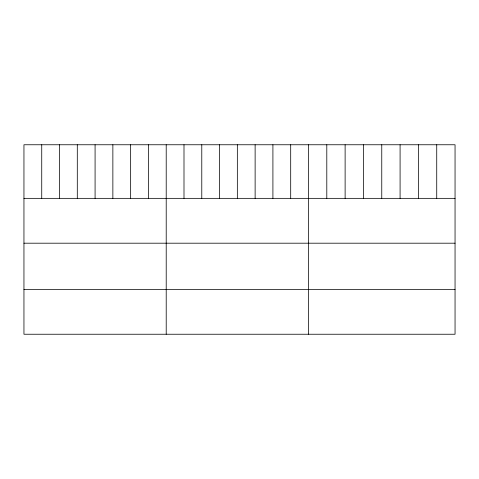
<?xml version="1.0" encoding="UTF-8"?>
<svg xmlns="http://www.w3.org/2000/svg" width="479" height="479" viewBox="0 0 479 479"><rect width="100%" height="100%" fill="white"/><g stroke="black" fill="none" stroke-linecap="round" stroke-linejoin="round"><path stroke-width="0.72" d="M455.05 198.348L455.05 334.24L23.95 334.24L23.95 144.76L455.05 144.76L455.05 198.348L23.95 198.348M23.95 243.194L455.05 243.194M23.95 289.394L455.05 289.394M436.728 144.76L436.728 198.348M418.406 144.76L418.406 198.348M400.085 144.76L400.085 198.348M381.763 144.76L381.763 198.348M363.441 144.76L363.441 198.348M345.12 144.76L345.12 198.348M326.798 144.76L326.798 198.348M308.476 144.76L308.476 334.24M290.693 144.76L290.693 198.348M272.91 144.76L272.91 198.348M255.127 144.76L255.127 198.348M237.344 144.76L237.344 198.348M219.562 144.76L219.562 198.348M201.779 144.76L201.779 198.348M183.996 144.76L183.996 198.348M166.213 144.76L166.213 334.24M148.43 144.76L148.43 198.348M130.647 144.76L130.647 198.348M112.864 144.76L112.864 198.348M95.082 144.76L95.082 198.348M77.299 144.76L77.299 198.348M59.516 144.76L59.516 198.348M41.733 144.76L41.733 198.348"/></g></svg>
